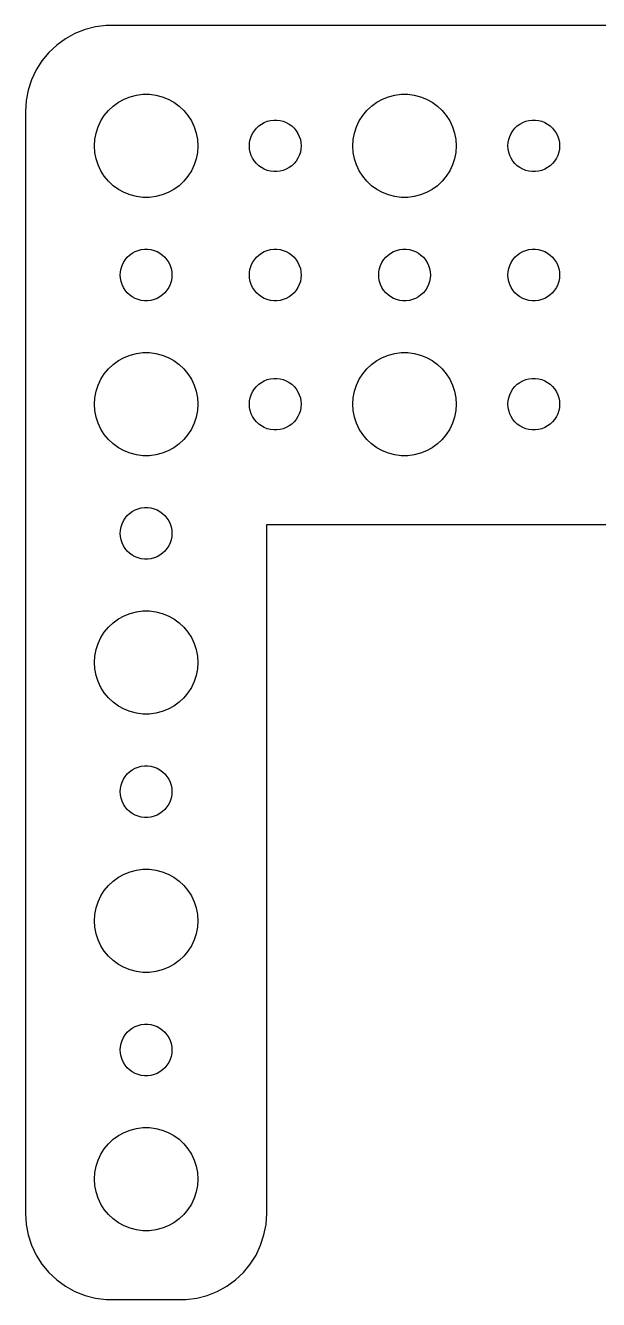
# Model space of a CAD drawing. Header units: metres. Extents: x -37 to 37, y 131 to 373.
# Drawn here: x -37 to -3.7, y 131 to 205 of the extents above; entities that cross this region are included whole.
import ezdxf

# ---------------------------------------------------------------- set-up
doc = ezdxf.new("R2010")
doc.units = ezdxf.units.M

msp = doc.modelspace()

# ---------------------------------------------------------------- linework, layer by layer
for p, q in [((-32.3139, 204.99), (-32.9369, 204.911)), ((32.3139, 204.99), (-32.3139, 204.99)), ((-34.6791, 204.222), (-35.1871, 203.853)), ((-34.1289, 204.524), (-34.6791, 204.222)), ((-33.5451, 204.755), (-34.1289, 204.524)), ((-32.9369, 204.911), (-33.5451, 204.755)), ((-35.1871, 203.853), (-35.6448, 203.423)), ((-36.0451, 202.939), (-36.3815, 202.409)), ((-35.6448, 203.423), (-36.0451, 202.939)), ((-36.3815, 202.409), (-36.6489, 201.841)), ((-36.8429, 201.243), (-36.9606, 200.627)), ((-36.6489, 201.841), (-36.8429, 201.243)), ((-36.9606, 200.627), (-37, 200)), ((-31.9123, 200.312), (-31.6075, 200.533)), ((-31.6075, 200.533), (-31.2773, 200.714)), ((-31.2773, 200.714), (-30.927, 200.853)), ((-30.927, 200.853), (-30.5621, 200.947)), ((-30.5621, 200.947), (-30.1884, 200.994)), ((-30.1884, 200.994), (-29.8116, 200.994)), ((-29.8116, 200.994), (-29.4379, 200.947)), ((-29.4379, 200.947), (-29.0729, 200.853)), ((-29.0729, 200.853), (-28.7227, 200.714)), ((-28.7227, 200.714), (-28.3925, 200.533)), ((-28.3925, 200.533), (-28.0877, 200.312)), ((-16.9123, 200.312), (-16.6075, 200.533)), ((-16.6075, 200.533), (-16.2773, 200.714)), ((-16.2773, 200.714), (-15.927, 200.853)), ((-15.927, 200.853), (-15.5621, 200.947)), ((-15.5621, 200.947), (-15.1884, 200.994)), ((-15.1884, 200.994), (-14.8116, 200.994)), ((-14.8116, 200.994), (-14.4379, 200.947)), ((-14.4379, 200.947), (-14.0729, 200.853)), ((-14.0729, 200.853), (-13.7227, 200.714)), ((-13.7227, 200.714), (-13.3925, 200.533)), ((-13.3925, 200.533), (-13.0877, 200.312)), ((-37, 200), (-37, 136)), ((-32.6289, 199.445), (-32.427, 199.763)), ((-32.427, 199.763), (-32.1869, 200.054)), ((-32.1869, 200.054), (-31.9123, 200.312)), ((-28.0877, 200.312), (-27.8131, 200.054)), ((-27.8131, 200.054), (-27.5729, 199.763)), ((-27.5729, 199.763), (-27.3711, 199.445)), ((-17.6289, 199.445), (-17.427, 199.763)), ((-17.427, 199.763), (-17.1869, 200.054)), ((-17.1869, 200.054), (-16.9123, 200.312)), ((-13.0877, 200.312), (-12.8131, 200.054)), ((-12.8131, 200.054), (-12.5729, 199.763)), ((-12.5729, 199.763), (-12.3711, 199.445)), ((-32.9057, 198.746), (-32.7893, 199.104)), ((-32.7893, 199.104), (-32.6289, 199.445)), ((-27.3711, 199.445), (-27.2107, 199.104)), ((-27.2107, 199.104), (-27.0942, 198.746)), ((-23.7135, 198.882), (-23.5934, 199.027)), ((-23.5934, 199.027), (-23.4561, 199.156)), ((-23.4561, 199.156), (-23.3037, 199.266)), ((-23.3037, 199.266), (-23.1387, 199.357)), ((-23.1387, 199.357), (-22.9635, 199.427)), ((-22.9635, 199.427), (-22.7811, 199.473)), ((-22.7811, 199.473), (-22.5942, 199.497)), ((-22.5942, 199.497), (-22.4058, 199.497)), ((-22.4058, 199.497), (-22.2189, 199.473)), ((-22.2189, 199.473), (-22.0365, 199.427)), ((-22.0365, 199.427), (-21.8613, 199.357)), ((-21.8613, 199.357), (-21.6963, 199.266)), ((-21.6963, 199.266), (-21.5439, 199.156)), ((-21.5439, 199.156), (-21.4065, 199.027)), ((-21.4065, 199.027), (-21.2865, 198.882)), ((-17.9057, 198.746), (-17.7893, 199.104)), ((-17.7893, 199.104), (-17.6289, 199.445)), ((-12.3711, 199.445), (-12.2107, 199.104)), ((-12.2107, 199.104), (-12.0942, 198.746)), ((-8.71352, 198.882), (-8.59344, 199.027)), ((-8.59344, 199.027), (-8.45613, 199.156)), ((-8.45613, 199.156), (-8.30373, 199.266)), ((-8.30373, 199.266), (-8.13866, 199.357)), ((-8.13866, 199.357), (-7.96352, 199.427)), ((-7.96352, 199.427), (-7.78107, 199.473)), ((-7.78107, 199.473), (-7.59418, 199.497)), ((-7.59418, 199.497), (-7.40581, 199.497)), ((-7.40581, 199.497), (-7.21892, 199.473)), ((-7.21892, 199.473), (-7.03647, 199.427)), ((-7.03647, 199.427), (-6.86133, 199.357)), ((-6.86133, 199.357), (-6.69626, 199.266)), ((-6.69626, 199.266), (-6.54385, 199.156)), ((-6.54385, 199.156), (-6.40654, 199.027)), ((-6.40654, 199.027), (-6.28647, 198.882)), ((-33, 198), (-32.9763, 198.376)), ((-32.9763, 198.376), (-32.9057, 198.746)), ((-27.0942, 198.746), (-27.0237, 198.376)), ((-27.0237, 198.376), (-27, 198)), ((-23.9882, 198.188), (-23.9529, 198.373)), ((-23.9529, 198.373), (-23.8947, 198.552)), ((-23.8947, 198.552), (-23.8145, 198.723)), ((-23.8145, 198.723), (-23.7135, 198.882)), ((-21.2865, 198.882), (-21.1855, 198.723)), ((-21.1855, 198.723), (-21.1053, 198.552)), ((-21.1053, 198.552), (-21.0471, 198.373)), ((-21.0471, 198.373), (-21.0118, 198.188)), ((-18, 198), (-17.9763, 198.376)), ((-17.9763, 198.376), (-17.9057, 198.746)), ((-12.0942, 198.746), (-12.0237, 198.376)), ((-12.0237, 198.376), (-12, 198)), ((-8.98816, 198.188), (-8.95287, 198.373)), ((-8.95287, 198.373), (-8.89465, 198.552)), ((-8.89465, 198.552), (-8.81445, 198.723)), ((-8.81445, 198.723), (-8.71352, 198.882)), ((-6.28647, 198.882), (-6.18553, 198.723)), ((-6.18553, 198.723), (-6.10533, 198.552)), ((-6.10533, 198.552), (-6.04712, 198.373)), ((-6.04712, 198.373), (-6.01183, 198.188)), ((-32.9763, 197.624), (-33, 198)), ((-32.9057, 197.254), (-32.9763, 197.624)), ((-27.0237, 197.624), (-27.0942, 197.254)), ((-27, 198), (-27.0237, 197.624)), ((-24, 198), (-23.9882, 198.188)), ((-23.9882, 197.812), (-24, 198)), ((-23.9529, 197.627), (-23.9882, 197.812)), ((-23.8947, 197.448), (-23.9529, 197.627)), ((-21.0471, 197.627), (-21.1053, 197.448)), ((-21.0118, 197.812), (-21.0471, 197.627)), ((-21.0118, 198.188), (-21, 198)), ((-21, 198), (-21.0118, 197.812)), ((-17.9763, 197.624), (-18, 198)), ((-17.9057, 197.254), (-17.9763, 197.624)), ((-12.0237, 197.624), (-12.0942, 197.254)), ((-12, 198), (-12.0237, 197.624)), ((-9, 198), (-8.98816, 198.188)), ((-8.98816, 197.812), (-9, 198)), ((-8.95287, 197.627), (-8.98816, 197.812)), ((-8.89465, 197.448), (-8.95287, 197.627)), ((-6.04712, 197.627), (-6.10533, 197.448)), ((-6.01183, 197.812), (-6.04712, 197.627)), ((-6.01183, 198.188), (-6, 198)), ((-6, 198), (-6.01183, 197.812)), ((-32.7893, 196.896), (-32.9057, 197.254)), ((-32.6289, 196.555), (-32.7893, 196.896)), ((-27.2107, 196.896), (-27.3711, 196.555)), ((-27.0942, 197.254), (-27.2107, 196.896)), ((-23.8145, 197.277), (-23.8947, 197.448)), ((-23.7135, 197.118), (-23.8145, 197.277)), ((-23.5934, 196.973), (-23.7135, 197.118)), ((-23.4561, 196.844), (-23.5934, 196.973)), ((-23.3037, 196.734), (-23.4561, 196.844)), ((-21.5439, 196.844), (-21.6963, 196.734)), ((-21.4065, 196.973), (-21.5439, 196.844)), ((-21.2865, 197.118), (-21.4065, 196.973)), ((-21.1855, 197.277), (-21.2865, 197.118)), ((-21.1053, 197.448), (-21.1855, 197.277)), ((-17.7893, 196.896), (-17.9057, 197.254)), ((-17.6289, 196.555), (-17.7893, 196.896)), ((-12.2107, 196.896), (-12.3711, 196.555)), ((-12.0942, 197.254), (-12.2107, 196.896)), ((-8.81445, 197.277), (-8.89465, 197.448)), ((-8.71352, 197.118), (-8.81445, 197.277)), ((-8.59344, 196.973), (-8.71352, 197.118)), ((-8.45613, 196.844), (-8.59344, 196.973)), ((-8.30373, 196.734), (-8.45613, 196.844)), ((-6.54385, 196.844), (-6.69626, 196.734)), ((-6.40654, 196.973), (-6.54385, 196.844)), ((-6.28647, 197.118), (-6.40654, 196.973)), ((-6.18553, 197.277), (-6.28647, 197.118)), ((-6.10533, 197.448), (-6.18553, 197.277)), ((-32.427, 196.237), (-32.6289, 196.555)), ((-32.1869, 195.946), (-32.427, 196.237)), ((-27.5729, 196.237), (-27.8131, 195.946)), ((-27.3711, 196.555), (-27.5729, 196.237)), ((-23.1387, 196.643), (-23.3037, 196.734)), ((-22.9635, 196.573), (-23.1387, 196.643)), ((-22.7811, 196.527), (-22.9635, 196.573)), ((-22.5942, 196.503), (-22.7811, 196.527)), ((-22.4058, 196.503), (-22.5942, 196.503)), ((-22.2189, 196.527), (-22.4058, 196.503)), ((-22.0365, 196.573), (-22.2189, 196.527)), ((-21.8613, 196.643), (-22.0365, 196.573)), ((-21.6963, 196.734), (-21.8613, 196.643)), ((-17.427, 196.237), (-17.6289, 196.555)), ((-17.1869, 195.946), (-17.427, 196.237)), ((-12.5729, 196.237), (-12.8131, 195.946)), ((-12.3711, 196.555), (-12.5729, 196.237)), ((-8.13866, 196.643), (-8.30373, 196.734)), ((-7.96352, 196.573), (-8.13866, 196.643)), ((-7.78107, 196.527), (-7.96352, 196.573)), ((-7.59418, 196.503), (-7.78107, 196.527)), ((-7.40581, 196.503), (-7.59418, 196.503)), ((-7.21892, 196.527), (-7.40581, 196.503)), ((-7.03647, 196.573), (-7.21892, 196.527)), ((-6.86133, 196.643), (-7.03647, 196.573)), ((-6.69626, 196.734), (-6.86133, 196.643)), ((-31.9123, 195.688), (-32.1869, 195.946)), ((-31.6075, 195.467), (-31.9123, 195.688)), ((-31.2773, 195.286), (-31.6075, 195.467)), ((-28.3925, 195.467), (-28.7227, 195.286)), ((-28.0877, 195.688), (-28.3925, 195.467)), ((-27.8131, 195.946), (-28.0877, 195.688)), ((-16.9123, 195.688), (-17.1869, 195.946)), ((-16.6075, 195.467), (-16.9123, 195.688)), ((-16.2773, 195.286), (-16.6075, 195.467)), ((-13.3925, 195.467), (-13.7227, 195.286)), ((-13.0877, 195.688), (-13.3925, 195.467)), ((-12.8131, 195.946), (-13.0877, 195.688)), ((-30.927, 195.147), (-31.2773, 195.286)), ((-30.5621, 195.053), (-30.927, 195.147)), ((-30.1884, 195.006), (-30.5621, 195.053)), ((-29.8116, 195.006), (-30.1884, 195.006)), ((-29.4379, 195.053), (-29.8116, 195.006)), ((-29.0729, 195.147), (-29.4379, 195.053)), ((-28.7227, 195.286), (-29.0729, 195.147)), ((-15.927, 195.147), (-16.2773, 195.286)), ((-15.5621, 195.053), (-15.927, 195.147)), ((-15.1884, 195.006), (-15.5621, 195.053)), ((-14.8116, 195.006), (-15.1884, 195.006)), ((-14.4379, 195.053), (-14.8116, 195.006)), ((-14.0729, 195.147), (-14.4379, 195.053)), ((-13.7227, 195.286), (-14.0729, 195.147)), ((-31.0934, 191.527), (-30.9561, 191.656)), ((-30.9561, 191.656), (-30.8037, 191.766)), ((-30.8037, 191.766), (-30.6387, 191.857)), ((-30.6387, 191.857), (-30.4635, 191.927)), ((-30.4635, 191.927), (-30.2811, 191.973)), ((-30.2811, 191.973), (-30.0942, 191.997)), ((-30.0942, 191.997), (-29.9058, 191.997)), ((-29.9058, 191.997), (-29.7189, 191.973)), ((-29.7189, 191.973), (-29.5365, 191.927)), ((-29.5365, 191.927), (-29.3613, 191.857)), ((-29.3613, 191.857), (-29.1963, 191.766)), ((-29.1963, 191.766), (-29.0439, 191.656)), ((-29.0439, 191.656), (-28.9065, 191.527)), ((-23.5934, 191.527), (-23.4561, 191.656)), ((-23.4561, 191.656), (-23.3037, 191.766)), ((-23.3037, 191.766), (-23.1387, 191.857)), ((-23.1387, 191.857), (-22.9635, 191.927)), ((-22.9635, 191.927), (-22.7811, 191.973)), ((-22.7811, 191.973), (-22.5942, 191.997)), ((-22.5942, 191.997), (-22.4058, 191.997)), ((-22.4058, 191.997), (-22.2189, 191.973)), ((-22.2189, 191.973), (-22.0365, 191.927)), ((-22.0365, 191.927), (-21.8613, 191.857)), ((-21.8613, 191.857), (-21.6963, 191.766)), ((-21.6963, 191.766), (-21.5439, 191.656)), ((-21.5439, 191.656), (-21.4065, 191.527)), ((-16.0934, 191.527), (-15.9561, 191.656)), ((-15.9561, 191.656), (-15.8037, 191.766)), ((-15.8037, 191.766), (-15.6387, 191.857)), ((-15.6387, 191.857), (-15.4635, 191.927)), ((-15.4635, 191.927), (-15.2811, 191.973)), ((-15.2811, 191.973), (-15.0942, 191.997)), ((-15.0942, 191.997), (-14.9058, 191.997)), ((-14.9058, 191.997), (-14.7189, 191.973)), ((-14.7189, 191.973), (-14.5365, 191.927)), ((-14.5365, 191.927), (-14.3613, 191.857)), ((-14.3613, 191.857), (-14.1963, 191.766)), ((-14.1963, 191.766), (-14.0439, 191.656)), ((-14.0439, 191.656), (-13.9065, 191.527)), ((-8.59344, 191.527), (-8.45613, 191.656)), ((-8.45613, 191.656), (-8.30373, 191.766)), ((-8.30373, 191.766), (-8.13866, 191.857)), ((-8.13866, 191.857), (-7.96352, 191.927)), ((-7.96352, 191.927), (-7.78107, 191.973)), ((-7.78107, 191.973), (-7.59418, 191.997)), ((-7.59418, 191.997), (-7.40581, 191.997)), ((-7.40581, 191.997), (-7.21892, 191.973)), ((-7.21892, 191.973), (-7.03647, 191.927)), ((-7.03647, 191.927), (-6.86133, 191.857)), ((-6.86133, 191.857), (-6.69626, 191.766)), ((-6.69626, 191.766), (-6.54385, 191.656)), ((-6.54385, 191.656), (-6.40654, 191.527)), ((-31.4882, 190.688), (-31.4529, 190.873)), ((-31.4529, 190.873), (-31.3947, 191.052)), ((-31.3947, 191.052), (-31.3145, 191.223)), ((-31.3145, 191.223), (-31.2135, 191.382)), ((-31.2135, 191.382), (-31.0934, 191.527)), ((-28.9065, 191.527), (-28.7865, 191.382)), ((-28.7865, 191.382), (-28.6855, 191.223)), ((-28.6855, 191.223), (-28.6053, 191.052)), ((-28.6053, 191.052), (-28.5471, 190.873)), ((-28.5471, 190.873), (-28.5118, 190.688)), ((-23.9882, 190.688), (-23.9529, 190.873)), ((-23.9529, 190.873), (-23.8947, 191.052)), ((-23.8947, 191.052), (-23.8145, 191.223)), ((-23.8145, 191.223), (-23.7135, 191.382)), ((-23.7135, 191.382), (-23.5934, 191.527)), ((-21.4065, 191.527), (-21.2865, 191.382)), ((-21.2865, 191.382), (-21.1855, 191.223)), ((-21.1855, 191.223), (-21.1053, 191.052)), ((-21.1053, 191.052), (-21.0471, 190.873)), ((-21.0471, 190.873), (-21.0118, 190.688)), ((-16.4882, 190.688), (-16.4529, 190.873)), ((-16.4529, 190.873), (-16.3947, 191.052)), ((-16.3947, 191.052), (-16.3145, 191.223)), ((-16.3145, 191.223), (-16.2135, 191.382)), ((-16.2135, 191.382), (-16.0934, 191.527)), ((-13.9065, 191.527), (-13.7865, 191.382)), ((-13.7865, 191.382), (-13.6855, 191.223)), ((-13.6855, 191.223), (-13.6053, 191.052)), ((-13.6053, 191.052), (-13.5471, 190.873)), ((-13.5471, 190.873), (-13.5118, 190.688)), ((-8.98816, 190.688), (-8.95287, 190.873)), ((-8.95287, 190.873), (-8.89465, 191.052)), ((-8.89465, 191.052), (-8.81445, 191.223)), ((-8.81445, 191.223), (-8.71352, 191.382)), ((-8.71352, 191.382), (-8.59344, 191.527)), ((-6.40654, 191.527), (-6.28647, 191.382)), ((-6.28647, 191.382), (-6.18553, 191.223)), ((-6.18553, 191.223), (-6.10533, 191.052)), ((-6.10533, 191.052), (-6.04712, 190.873)), ((-6.04712, 190.873), (-6.01183, 190.688)), ((-31.5, 190.5), (-31.4882, 190.688)), ((-31.4882, 190.312), (-31.5, 190.5)), ((-31.4529, 190.127), (-31.4882, 190.312)), ((-28.5118, 190.312), (-28.5471, 190.127)), ((-28.5118, 190.688), (-28.5, 190.5)), ((-28.5, 190.5), (-28.5118, 190.312)), ((-24, 190.5), (-23.9882, 190.688)), ((-23.9882, 190.312), (-24, 190.5)), ((-23.9529, 190.127), (-23.9882, 190.312)), ((-21.0118, 190.312), (-21.0471, 190.127)), ((-21.0118, 190.688), (-21, 190.5)), ((-21, 190.5), (-21.0118, 190.312)), ((-16.5, 190.5), (-16.4882, 190.688)), ((-16.4882, 190.312), (-16.5, 190.5)), ((-16.4529, 190.127), (-16.4882, 190.312)), ((-13.5118, 190.312), (-13.5471, 190.127)), ((-13.5118, 190.688), (-13.5, 190.5)), ((-13.5, 190.5), (-13.5118, 190.312)), ((-9, 190.5), (-8.98816, 190.688)), ((-8.98816, 190.312), (-9, 190.5)), ((-8.95287, 190.127), (-8.98816, 190.312)), ((-6.01183, 190.312), (-6.04712, 190.127)), ((-6.01183, 190.688), (-6, 190.5)), ((-6, 190.5), (-6.01183, 190.312)), ((-31.3947, 189.948), (-31.4529, 190.127)), ((-31.3145, 189.777), (-31.3947, 189.948)), ((-31.2135, 189.618), (-31.3145, 189.777)), ((-31.0934, 189.473), (-31.2135, 189.618)), ((-30.9561, 189.344), (-31.0934, 189.473)), ((-28.9065, 189.473), (-29.0439, 189.344)), ((-28.7865, 189.618), (-28.9065, 189.473)), ((-28.6855, 189.777), (-28.7865, 189.618)), ((-28.6053, 189.948), (-28.6855, 189.777)), ((-28.5471, 190.127), (-28.6053, 189.948)), ((-23.8947, 189.948), (-23.9529, 190.127)), ((-23.8145, 189.777), (-23.8947, 189.948)), ((-23.7135, 189.618), (-23.8145, 189.777)), ((-23.5934, 189.473), (-23.7135, 189.618)), ((-23.4561, 189.344), (-23.5934, 189.473)), ((-21.4065, 189.473), (-21.5439, 189.344)), ((-21.2865, 189.618), (-21.4065, 189.473)), ((-21.1855, 189.777), (-21.2865, 189.618)), ((-21.1053, 189.948), (-21.1855, 189.777)), ((-21.0471, 190.127), (-21.1053, 189.948)), ((-16.3947, 189.948), (-16.4529, 190.127)), ((-16.3145, 189.777), (-16.3947, 189.948)), ((-16.2135, 189.618), (-16.3145, 189.777)), ((-16.0934, 189.473), (-16.2135, 189.618)), ((-15.9561, 189.344), (-16.0934, 189.473)), ((-13.9065, 189.473), (-14.0439, 189.344)), ((-13.7865, 189.618), (-13.9065, 189.473)), ((-13.6855, 189.777), (-13.7865, 189.618)), ((-13.6053, 189.948), (-13.6855, 189.777)), ((-13.5471, 190.127), (-13.6053, 189.948)), ((-8.89465, 189.948), (-8.95287, 190.127)), ((-8.81445, 189.777), (-8.89465, 189.948)), ((-8.71352, 189.618), (-8.81445, 189.777)), ((-8.59344, 189.473), (-8.71352, 189.618)), ((-8.45613, 189.344), (-8.59344, 189.473)), ((-6.40654, 189.473), (-6.54385, 189.344)), ((-6.28647, 189.618), (-6.40654, 189.473)), ((-6.18553, 189.777), (-6.28647, 189.618)), ((-6.10533, 189.948), (-6.18553, 189.777)), ((-6.04712, 190.127), (-6.10533, 189.948)), ((-30.8037, 189.234), (-30.9561, 189.344)), ((-30.6387, 189.143), (-30.8037, 189.234)), ((-30.4635, 189.073), (-30.6387, 189.143)), ((-30.2811, 189.027), (-30.4635, 189.073)), ((-30.0942, 189.003), (-30.2811, 189.027)), ((-29.9058, 189.003), (-30.0942, 189.003)), ((-29.7189, 189.027), (-29.9058, 189.003)), ((-29.5365, 189.073), (-29.7189, 189.027)), ((-29.3613, 189.143), (-29.5365, 189.073)), ((-29.1963, 189.234), (-29.3613, 189.143)), ((-29.0439, 189.344), (-29.1963, 189.234)), ((-23.3037, 189.234), (-23.4561, 189.344)), ((-23.1387, 189.143), (-23.3037, 189.234)), ((-22.9635, 189.073), (-23.1387, 189.143)), ((-22.7811, 189.027), (-22.9635, 189.073)), ((-22.5942, 189.003), (-22.7811, 189.027)), ((-22.4058, 189.003), (-22.5942, 189.003)), ((-22.2189, 189.027), (-22.4058, 189.003)), ((-22.0365, 189.073), (-22.2189, 189.027)), ((-21.8613, 189.143), (-22.0365, 189.073)), ((-21.6963, 189.234), (-21.8613, 189.143)), ((-21.5439, 189.344), (-21.6963, 189.234)), ((-15.8037, 189.234), (-15.9561, 189.344)), ((-15.6387, 189.143), (-15.8037, 189.234)), ((-15.4635, 189.073), (-15.6387, 189.143)), ((-15.2811, 189.027), (-15.4635, 189.073)), ((-15.0942, 189.003), (-15.2811, 189.027)), ((-14.9058, 189.003), (-15.0942, 189.003)), ((-14.7189, 189.027), (-14.9058, 189.003)), ((-14.5365, 189.073), (-14.7189, 189.027)), ((-14.3613, 189.143), (-14.5365, 189.073)), ((-14.1963, 189.234), (-14.3613, 189.143)), ((-14.0439, 189.344), (-14.1963, 189.234)), ((-8.30373, 189.234), (-8.45613, 189.344)), ((-8.13866, 189.143), (-8.30373, 189.234)), ((-7.96352, 189.073), (-8.13866, 189.143)), ((-7.78107, 189.027), (-7.96352, 189.073)), ((-7.59418, 189.003), (-7.78107, 189.027)), ((-7.40581, 189.003), (-7.59418, 189.003)), ((-7.21892, 189.027), (-7.40581, 189.003)), ((-7.03647, 189.073), (-7.21892, 189.027)), ((-6.86133, 189.143), (-7.03647, 189.073)), ((-6.69626, 189.234), (-6.86133, 189.143)), ((-6.54385, 189.344), (-6.69626, 189.234)), ((-31.6075, 185.533), (-31.2773, 185.714)), ((-31.2773, 185.714), (-30.927, 185.853)), ((-30.927, 185.853), (-30.5621, 185.947)), ((-30.5621, 185.947), (-30.1884, 185.994)), ((-30.1884, 185.994), (-29.8116, 185.994)), ((-29.8116, 185.994), (-29.4379, 185.947)), ((-29.4379, 185.947), (-29.0729, 185.853)), ((-29.0729, 185.853), (-28.7227, 185.714)), ((-28.7227, 185.714), (-28.3925, 185.533)), ((-16.6075, 185.533), (-16.2773, 185.714)), ((-16.2773, 185.714), (-15.927, 185.853)), ((-15.927, 185.853), (-15.5621, 185.947)), ((-15.5621, 185.947), (-15.1884, 185.994)), ((-15.1884, 185.994), (-14.8116, 185.994)), ((-14.8116, 185.994), (-14.4379, 185.947)), ((-14.4379, 185.947), (-14.0729, 185.853)), ((-14.0729, 185.853), (-13.7227, 185.714)), ((-13.7227, 185.714), (-13.3925, 185.533)), ((-32.427, 184.763), (-32.1869, 185.054)), ((-32.1869, 185.054), (-31.9123, 185.312)), ((-31.9123, 185.312), (-31.6075, 185.533)), ((-28.3925, 185.533), (-28.0877, 185.312)), ((-28.0877, 185.312), (-27.8131, 185.054)), ((-27.8131, 185.054), (-27.5729, 184.763)), ((-17.427, 184.763), (-17.1869, 185.054)), ((-17.1869, 185.054), (-16.9123, 185.312)), ((-16.9123, 185.312), (-16.6075, 185.533)), ((-13.3925, 185.533), (-13.0877, 185.312)), ((-13.0877, 185.312), (-12.8131, 185.054)), ((-12.8131, 185.054), (-12.5729, 184.763)), ((-32.7893, 184.104), (-32.6289, 184.445)), ((-32.6289, 184.445), (-32.427, 184.763)), ((-27.5729, 184.763), (-27.3711, 184.445)), ((-27.3711, 184.445), (-27.2107, 184.104)), ((-23.4561, 184.156), (-23.3037, 184.266)), ((-23.3037, 184.266), (-23.1387, 184.357)), ((-23.1387, 184.357), (-22.9635, 184.427)), ((-22.9635, 184.427), (-22.7811, 184.473)), ((-22.7811, 184.473), (-22.5942, 184.497)), ((-22.5942, 184.497), (-22.4058, 184.497)), ((-22.4058, 184.497), (-22.2189, 184.473)), ((-22.2189, 184.473), (-22.0365, 184.427)), ((-22.0365, 184.427), (-21.8613, 184.357)), ((-21.8613, 184.357), (-21.6963, 184.266)), ((-21.6963, 184.266), (-21.5439, 184.156)), ((-17.7893, 184.104), (-17.6289, 184.445)), ((-17.6289, 184.445), (-17.427, 184.763)), ((-12.5729, 184.763), (-12.3711, 184.445)), ((-12.3711, 184.445), (-12.2107, 184.104)), ((-8.45613, 184.156), (-8.30373, 184.266)), ((-8.30373, 184.266), (-8.13866, 184.357)), ((-8.13866, 184.357), (-7.96352, 184.427)), ((-7.96352, 184.427), (-7.78107, 184.473)), ((-7.78107, 184.473), (-7.59418, 184.497)), ((-7.59418, 184.497), (-7.40581, 184.497)), ((-7.40581, 184.497), (-7.21892, 184.473)), ((-7.21892, 184.473), (-7.03647, 184.427)), ((-7.03647, 184.427), (-6.86133, 184.357)), ((-6.86133, 184.357), (-6.69626, 184.266)), ((-6.69626, 184.266), (-6.54385, 184.156)), ((-32.9763, 183.376), (-32.9057, 183.746)), ((-32.9057, 183.746), (-32.7893, 184.104)), ((-27.2107, 184.104), (-27.0942, 183.746)), ((-27.0942, 183.746), (-27.0237, 183.376)), ((-23.9529, 183.373), (-23.8947, 183.552)), ((-23.8947, 183.552), (-23.8145, 183.723)), ((-23.8145, 183.723), (-23.7135, 183.882)), ((-23.7135, 183.882), (-23.5934, 184.027)), ((-23.5934, 184.027), (-23.4561, 184.156)), ((-21.5439, 184.156), (-21.4065, 184.027)), ((-21.4065, 184.027), (-21.2865, 183.882)), ((-21.2865, 183.882), (-21.1855, 183.723)), ((-21.1855, 183.723), (-21.1053, 183.552)), ((-21.1053, 183.552), (-21.0471, 183.373)), ((-17.9763, 183.376), (-17.9057, 183.746)), ((-17.9057, 183.746), (-17.7893, 184.104)), ((-12.2107, 184.104), (-12.0942, 183.746)), ((-12.0942, 183.746), (-12.0237, 183.376)), ((-8.95287, 183.373), (-8.89465, 183.552)), ((-8.89465, 183.552), (-8.81445, 183.723)), ((-8.81445, 183.723), (-8.71352, 183.882)), ((-8.71352, 183.882), (-8.59344, 184.027)), ((-8.59344, 184.027), (-8.45613, 184.156)), ((-6.54385, 184.156), (-6.40654, 184.027)), ((-6.40654, 184.027), (-6.28647, 183.882)), ((-6.28647, 183.882), (-6.18553, 183.723)), ((-6.18553, 183.723), (-6.10533, 183.552)), ((-6.10533, 183.552), (-6.04712, 183.373)), ((-33, 183), (-32.9763, 183.376)), ((-32.9763, 182.624), (-33, 183)), ((-27.0237, 183.376), (-27, 183)), ((-27, 183), (-27.0237, 182.624)), ((-24, 183), (-23.9882, 183.188)), ((-23.9882, 182.812), (-24, 183)), ((-23.9882, 183.188), (-23.9529, 183.373)), ((-23.9529, 182.627), (-23.9882, 182.812)), ((-21.0471, 183.373), (-21.0118, 183.188)), ((-21.0118, 182.812), (-21.0471, 182.627)), ((-21.0118, 183.188), (-21, 183)), ((-21, 183), (-21.0118, 182.812)), ((-18, 183), (-17.9763, 183.376)), ((-17.9763, 182.624), (-18, 183)), ((-12.0237, 183.376), (-12, 183)), ((-12, 183), (-12.0237, 182.624)), ((-9, 183), (-8.98816, 183.188)), ((-8.98816, 182.812), (-9, 183)), ((-8.98816, 183.188), (-8.95287, 183.373)), ((-8.95287, 182.627), (-8.98816, 182.812)), ((-6.04712, 183.373), (-6.01183, 183.188)), ((-6.01183, 182.812), (-6.04712, 182.627)), ((-6.01183, 183.188), (-6, 183)), ((-6, 183), (-6.01183, 182.812)), ((-32.9057, 182.254), (-32.9763, 182.624)), ((-32.7893, 181.896), (-32.9057, 182.254)), ((-27.0942, 182.254), (-27.2107, 181.896)), ((-27.0237, 182.624), (-27.0942, 182.254)), ((-23.8947, 182.448), (-23.9529, 182.627)), ((-23.8145, 182.277), (-23.8947, 182.448)), ((-23.7135, 182.118), (-23.8145, 182.277)), ((-23.5934, 181.973), (-23.7135, 182.118)), ((-21.2865, 182.118), (-21.4065, 181.973)), ((-21.1855, 182.277), (-21.2865, 182.118)), ((-21.1053, 182.448), (-21.1855, 182.277)), ((-21.0471, 182.627), (-21.1053, 182.448)), ((-17.9057, 182.254), (-17.9763, 182.624)), ((-17.7893, 181.896), (-17.9057, 182.254)), ((-12.0942, 182.254), (-12.2107, 181.896)), ((-12.0237, 182.624), (-12.0942, 182.254)), ((-8.89465, 182.448), (-8.95287, 182.627)), ((-8.81445, 182.277), (-8.89465, 182.448)), ((-8.71352, 182.118), (-8.81445, 182.277)), ((-8.59344, 181.973), (-8.71352, 182.118)), ((-6.28647, 182.118), (-6.40654, 181.973)), ((-6.18553, 182.277), (-6.28647, 182.118)), ((-6.10533, 182.448), (-6.18553, 182.277)), ((-6.04712, 182.627), (-6.10533, 182.448)), ((-32.6289, 181.555), (-32.7893, 181.896)), ((-32.427, 181.237), (-32.6289, 181.555)), ((-27.3711, 181.555), (-27.5729, 181.237)), ((-27.2107, 181.896), (-27.3711, 181.555)), ((-23.4561, 181.844), (-23.5934, 181.973)), ((-23.3037, 181.734), (-23.4561, 181.844)), ((-23.1387, 181.643), (-23.3037, 181.734)), ((-22.9635, 181.573), (-23.1387, 181.643)), ((-22.7811, 181.527), (-22.9635, 181.573)), ((-22.5942, 181.503), (-22.7811, 181.527)), ((-22.4058, 181.503), (-22.5942, 181.503)), ((-22.2189, 181.527), (-22.4058, 181.503)), ((-22.0365, 181.573), (-22.2189, 181.527)), ((-21.8613, 181.643), (-22.0365, 181.573)), ((-21.6963, 181.734), (-21.8613, 181.643)), ((-21.5439, 181.844), (-21.6963, 181.734)), ((-21.4065, 181.973), (-21.5439, 181.844)), ((-17.6289, 181.555), (-17.7893, 181.896)), ((-17.427, 181.237), (-17.6289, 181.555)), ((-12.3711, 181.555), (-12.5729, 181.237)), ((-12.2107, 181.896), (-12.3711, 181.555)), ((-8.45613, 181.844), (-8.59344, 181.973)), ((-8.30373, 181.734), (-8.45613, 181.844)), ((-8.13866, 181.643), (-8.30373, 181.734)), ((-7.96352, 181.573), (-8.13866, 181.643)), ((-7.78107, 181.527), (-7.96352, 181.573)), ((-7.59418, 181.503), (-7.78107, 181.527)), ((-7.40581, 181.503), (-7.59418, 181.503)), ((-7.21892, 181.527), (-7.40581, 181.503)), ((-7.03647, 181.573), (-7.21892, 181.527)), ((-6.86133, 181.643), (-7.03647, 181.573)), ((-6.69626, 181.734), (-6.86133, 181.643)), ((-6.54385, 181.844), (-6.69626, 181.734)), ((-6.40654, 181.973), (-6.54385, 181.844)), ((-32.1869, 180.946), (-32.427, 181.237)), ((-31.9123, 180.688), (-32.1869, 180.946)), ((-31.6075, 180.467), (-31.9123, 180.688)), ((-28.0877, 180.688), (-28.3925, 180.467)), ((-27.8131, 180.946), (-28.0877, 180.688)), ((-27.5729, 181.237), (-27.8131, 180.946)), ((-17.1869, 180.946), (-17.427, 181.237)), ((-16.9123, 180.688), (-17.1869, 180.946)), ((-16.6075, 180.467), (-16.9123, 180.688)), ((-13.0877, 180.688), (-13.3925, 180.467)), ((-12.8131, 180.946), (-13.0877, 180.688)), ((-12.5729, 181.237), (-12.8131, 180.946)), ((-31.2773, 180.286), (-31.6075, 180.467)), ((-30.927, 180.147), (-31.2773, 180.286)), ((-30.5621, 180.053), (-30.927, 180.147)), ((-30.1884, 180.006), (-30.5621, 180.053)), ((-29.8116, 180.006), (-30.1884, 180.006)), ((-29.4379, 180.053), (-29.8116, 180.006)), ((-29.0729, 180.147), (-29.4379, 180.053)), ((-28.7227, 180.286), (-29.0729, 180.147)), ((-28.3925, 180.467), (-28.7227, 180.286)), ((-16.2773, 180.286), (-16.6075, 180.467)), ((-15.927, 180.147), (-16.2773, 180.286)), ((-15.5621, 180.053), (-15.927, 180.147)), ((-15.1884, 180.006), (-15.5621, 180.053)), ((-14.8116, 180.006), (-15.1884, 180.006)), ((-14.4379, 180.053), (-14.8116, 180.006)), ((-14.0729, 180.147), (-14.4379, 180.053)), ((-13.7227, 180.286), (-14.0729, 180.147)), ((-13.3925, 180.467), (-13.7227, 180.286)), ((-30.8037, 176.766), (-30.6387, 176.857)), ((-30.6387, 176.857), (-30.4635, 176.927)), ((-30.4635, 176.927), (-30.2811, 176.973)), ((-30.2811, 176.973), (-30.0942, 176.997)), ((-30.0942, 176.997), (-29.9058, 176.997)), ((-29.9058, 176.997), (-29.7189, 176.973)), ((-29.7189, 176.973), (-29.5365, 176.927)), ((-29.5365, 176.927), (-29.3613, 176.857)), ((-29.3613, 176.857), (-29.1963, 176.766)), ((-31.3947, 176.052), (-31.3145, 176.223)), ((-31.3145, 176.223), (-31.2135, 176.382)), ((-31.2135, 176.382), (-31.0934, 176.527)), ((-31.0934, 176.527), (-30.9561, 176.656)), ((-30.9561, 176.656), (-30.8037, 176.766)), ((-29.1963, 176.766), (-29.0439, 176.656)), ((-29.0439, 176.656), (-28.9065, 176.527)), ((-28.9065, 176.527), (-28.7865, 176.382)), ((-28.7865, 176.382), (-28.6855, 176.223)), ((-28.6855, 176.223), (-28.6053, 176.052)), ((-31.5, 175.5), (-31.4882, 175.688)), ((-31.4882, 175.312), (-31.5, 175.5)), ((-31.4882, 175.688), (-31.4529, 175.873)), ((-31.4529, 175.873), (-31.3947, 176.052)), ((-28.6053, 176.052), (-28.5471, 175.873)), ((-28.5471, 175.873), (-28.5118, 175.688)), ((-28.5118, 175.688), (-28.5, 175.5)), ((-28.5, 175.5), (-28.5118, 175.312)), ((-23, 136), (-23, 176.01)), ((-23, 176.01), (23, 176.01)), ((-31.4529, 175.127), (-31.4882, 175.312)), ((-31.3947, 174.948), (-31.4529, 175.127)), ((-31.3145, 174.777), (-31.3947, 174.948)), ((-31.2135, 174.618), (-31.3145, 174.777)), ((-31.0934, 174.473), (-31.2135, 174.618)), ((-28.7865, 174.618), (-28.9065, 174.473)), ((-28.6855, 174.777), (-28.7865, 174.618)), ((-28.6053, 174.948), (-28.6855, 174.777)), ((-28.5471, 175.127), (-28.6053, 174.948)), ((-28.5118, 175.312), (-28.5471, 175.127)), ((-30.9561, 174.344), (-31.0934, 174.473)), ((-30.8037, 174.234), (-30.9561, 174.344)), ((-30.6387, 174.143), (-30.8037, 174.234)), ((-30.4635, 174.073), (-30.6387, 174.143)), ((-30.2811, 174.027), (-30.4635, 174.073)), ((-30.0942, 174.003), (-30.2811, 174.027)), ((-29.9058, 174.003), (-30.0942, 174.003)), ((-29.7189, 174.027), (-29.9058, 174.003)), ((-29.5365, 174.073), (-29.7189, 174.027)), ((-29.3613, 174.143), (-29.5365, 174.073)), ((-29.1963, 174.234), (-29.3613, 174.143)), ((-29.0439, 174.344), (-29.1963, 174.234)), ((-28.9065, 174.473), (-29.0439, 174.344)), ((-30.927, 170.853), (-30.5621, 170.947)), ((-30.5621, 170.947), (-30.1884, 170.994)), ((-30.1884, 170.994), (-29.8116, 170.994)), ((-29.8116, 170.994), (-29.4379, 170.947)), ((-29.4379, 170.947), (-29.0729, 170.853)), ((-32.1869, 170.054), (-31.9123, 170.312)), ((-31.9123, 170.312), (-31.6075, 170.533)), ((-31.6075, 170.533), (-31.2773, 170.714)), ((-31.2773, 170.714), (-30.927, 170.853)), ((-29.0729, 170.853), (-28.7227, 170.714)), ((-28.7227, 170.714), (-28.3925, 170.533)), ((-28.3925, 170.533), (-28.0877, 170.312)), ((-28.0877, 170.312), (-27.8131, 170.054)), ((-32.7893, 169.104), (-32.6289, 169.445)), ((-32.6289, 169.445), (-32.427, 169.763)), ((-32.427, 169.763), (-32.1869, 170.054)), ((-27.8131, 170.054), (-27.5729, 169.763)), ((-27.5729, 169.763), (-27.3711, 169.445)), ((-27.3711, 169.445), (-27.2107, 169.104)), ((-32.9763, 168.376), (-32.9057, 168.746)), ((-32.9057, 168.746), (-32.7893, 169.104)), ((-27.2107, 169.104), (-27.0942, 168.746)), ((-27.0942, 168.746), (-27.0237, 168.376)), ((-33, 168), (-32.9763, 168.376)), ((-32.9763, 167.624), (-33, 168)), ((-27.0237, 168.376), (-27, 168)), ((-27, 168), (-27.0237, 167.624)), ((-32.9057, 167.254), (-32.9763, 167.624)), ((-32.7893, 166.896), (-32.9057, 167.254)), ((-27.0942, 167.254), (-27.2107, 166.896)), ((-27.0237, 167.624), (-27.0942, 167.254)), ((-32.6289, 166.555), (-32.7893, 166.896)), ((-32.427, 166.237), (-32.6289, 166.555)), ((-27.3711, 166.555), (-27.5729, 166.237)), ((-27.2107, 166.896), (-27.3711, 166.555)), ((-32.1869, 165.946), (-32.427, 166.237)), ((-31.9123, 165.688), (-32.1869, 165.946)), ((-27.8131, 165.946), (-28.0877, 165.688)), ((-27.5729, 166.237), (-27.8131, 165.946)), ((-31.6075, 165.467), (-31.9123, 165.688)), ((-31.2773, 165.286), (-31.6075, 165.467)), ((-30.927, 165.147), (-31.2773, 165.286)), ((-30.5621, 165.053), (-30.927, 165.147)), ((-30.1884, 165.006), (-30.5621, 165.053)), ((-29.8116, 165.006), (-30.1884, 165.006)), ((-29.4379, 165.053), (-29.8116, 165.006)), ((-29.0729, 165.147), (-29.4379, 165.053)), ((-28.7227, 165.286), (-29.0729, 165.147)), ((-28.3925, 165.467), (-28.7227, 165.286)), ((-28.0877, 165.688), (-28.3925, 165.467)), ((-31.3145, 161.223), (-31.2135, 161.382)), ((-31.2135, 161.382), (-31.0934, 161.527)), ((-31.0934, 161.527), (-30.9561, 161.656)), ((-30.9561, 161.656), (-30.8037, 161.766)), ((-30.8037, 161.766), (-30.6387, 161.857)), ((-30.6387, 161.857), (-30.4635, 161.927)), ((-30.4635, 161.927), (-30.2811, 161.973)), ((-30.2811, 161.973), (-30.0942, 161.997)), ((-30.0942, 161.997), (-29.9058, 161.997)), ((-29.9058, 161.997), (-29.7189, 161.973)), ((-29.7189, 161.973), (-29.5365, 161.927)), ((-29.5365, 161.927), (-29.3613, 161.857)), ((-29.3613, 161.857), (-29.1963, 161.766)), ((-29.1963, 161.766), (-29.0439, 161.656)), ((-29.0439, 161.656), (-28.9065, 161.527)), ((-28.9065, 161.527), (-28.7865, 161.382)), ((-28.7865, 161.382), (-28.6855, 161.223)), ((-31.5, 160.5), (-31.4882, 160.688)), ((-31.4882, 160.688), (-31.4529, 160.873)), ((-31.4529, 160.873), (-31.3947, 161.052)), ((-31.3947, 161.052), (-31.3145, 161.223)), ((-28.6855, 161.223), (-28.6053, 161.052)), ((-28.6053, 161.052), (-28.5471, 160.873)), ((-28.5471, 160.873), (-28.5118, 160.688)), ((-28.5118, 160.688), (-28.5, 160.5)), ((-31.4882, 160.312), (-31.5, 160.5)), ((-31.4529, 160.127), (-31.4882, 160.312)), ((-31.3947, 159.948), (-31.4529, 160.127)), ((-31.3145, 159.777), (-31.3947, 159.948)), ((-28.6053, 159.948), (-28.6855, 159.777)), ((-28.5471, 160.127), (-28.6053, 159.948)), ((-28.5118, 160.312), (-28.5471, 160.127)), ((-28.5, 160.5), (-28.5118, 160.312)), ((-31.2135, 159.618), (-31.3145, 159.777)), ((-31.0934, 159.473), (-31.2135, 159.618)), ((-30.9561, 159.344), (-31.0934, 159.473)), ((-30.8037, 159.234), (-30.9561, 159.344)), ((-30.6387, 159.143), (-30.8037, 159.234)), ((-30.4635, 159.073), (-30.6387, 159.143)), ((-30.2811, 159.027), (-30.4635, 159.073)), ((-29.5365, 159.073), (-29.7189, 159.027)), ((-29.3613, 159.143), (-29.5365, 159.073)), ((-29.1963, 159.234), (-29.3613, 159.143)), ((-29.0439, 159.344), (-29.1963, 159.234)), ((-28.9065, 159.473), (-29.0439, 159.344)), ((-28.7865, 159.618), (-28.9065, 159.473)), ((-28.6855, 159.777), (-28.7865, 159.618)), ((-30.0942, 159.003), (-30.2811, 159.027)), ((-29.9058, 159.003), (-30.0942, 159.003)), ((-29.7189, 159.027), (-29.9058, 159.003)), ((-31.9123, 155.312), (-31.6075, 155.533)), ((-31.6075, 155.533), (-31.2773, 155.714)), ((-31.2773, 155.714), (-30.927, 155.853)), ((-30.927, 155.853), (-30.5621, 155.947)), ((-30.5621, 155.947), (-30.1884, 155.994)), ((-30.1884, 155.994), (-29.8116, 155.994)), ((-29.8116, 155.994), (-29.4379, 155.947)), ((-29.4379, 155.947), (-29.0729, 155.853)), ((-29.0729, 155.853), (-28.7227, 155.714)), ((-28.7227, 155.714), (-28.3925, 155.533)), ((-28.3925, 155.533), (-28.0877, 155.312)), ((-32.6289, 154.445), (-32.427, 154.763)), ((-32.427, 154.763), (-32.1869, 155.054)), ((-32.1869, 155.054), (-31.9123, 155.312)), ((-28.0877, 155.312), (-27.8131, 155.054)), ((-27.8131, 155.054), (-27.5729, 154.763)), ((-27.5729, 154.763), (-27.3711, 154.445)), ((-32.9057, 153.746), (-32.7893, 154.104)), ((-32.7893, 154.104), (-32.6289, 154.445)), ((-27.3711, 154.445), (-27.2107, 154.104)), ((-27.2107, 154.104), (-27.0942, 153.746)), ((-33, 153), (-32.9763, 153.376)), ((-32.9763, 153.376), (-32.9057, 153.746)), ((-27.0942, 153.746), (-27.0237, 153.376)), ((-27.0237, 153.376), (-27, 153)), ((-32.9763, 152.624), (-33, 153)), ((-32.9057, 152.254), (-32.9763, 152.624)), ((-27.0237, 152.624), (-27.0942, 152.254)), ((-27, 153), (-27.0237, 152.624)), ((-32.7893, 151.896), (-32.9057, 152.254)), ((-32.6289, 151.555), (-32.7893, 151.896)), ((-27.2107, 151.896), (-27.3711, 151.555)), ((-27.0942, 152.254), (-27.2107, 151.896)), ((-32.427, 151.237), (-32.6289, 151.555)), ((-32.1869, 150.946), (-32.427, 151.237)), ((-31.9123, 150.688), (-32.1869, 150.946)), ((-27.8131, 150.946), (-28.0877, 150.688)), ((-27.5729, 151.237), (-27.8131, 150.946)), ((-27.3711, 151.555), (-27.5729, 151.237)), ((-31.6075, 150.467), (-31.9123, 150.688)), ((-31.2773, 150.286), (-31.6075, 150.467)), ((-30.927, 150.147), (-31.2773, 150.286)), ((-28.7227, 150.286), (-29.0729, 150.147)), ((-28.3925, 150.467), (-28.7227, 150.286)), ((-28.0877, 150.688), (-28.3925, 150.467)), ((-30.5621, 150.053), (-30.927, 150.147)), ((-30.1884, 150.006), (-30.5621, 150.053)), ((-29.8116, 150.006), (-30.1884, 150.006)), ((-29.4379, 150.053), (-29.8116, 150.006)), ((-29.0729, 150.147), (-29.4379, 150.053)), ((-31.2135, 146.382), (-31.0934, 146.527)), ((-31.0934, 146.527), (-30.9561, 146.656)), ((-30.9561, 146.656), (-30.8037, 146.766)), ((-30.8037, 146.766), (-30.6387, 146.857)), ((-30.6387, 146.857), (-30.4635, 146.927)), ((-30.4635, 146.927), (-30.2811, 146.973)), ((-30.2811, 146.973), (-30.0942, 146.997)), ((-30.0942, 146.997), (-29.9058, 146.997)), ((-29.9058, 146.997), (-29.7189, 146.973)), ((-29.7189, 146.973), (-29.5365, 146.927)), ((-29.5365, 146.927), (-29.3613, 146.857)), ((-29.3613, 146.857), (-29.1963, 146.766)), ((-29.1963, 146.766), (-29.0439, 146.656)), ((-29.0439, 146.656), (-28.9065, 146.527)), ((-28.9065, 146.527), (-28.7865, 146.382)), ((-31.4882, 145.688), (-31.4529, 145.873)), ((-31.4529, 145.873), (-31.3947, 146.052)), ((-31.3947, 146.052), (-31.3145, 146.223)), ((-31.3145, 146.223), (-31.2135, 146.382)), ((-28.7865, 146.382), (-28.6855, 146.223)), ((-28.6855, 146.223), (-28.6053, 146.052)), ((-28.6053, 146.052), (-28.5471, 145.873)), ((-28.5471, 145.873), (-28.5118, 145.688)), ((-31.5, 145.5), (-31.4882, 145.688)), ((-31.4882, 145.312), (-31.5, 145.5)), ((-31.4529, 145.127), (-31.4882, 145.312)), ((-31.3947, 144.948), (-31.4529, 145.127)), ((-28.5471, 145.127), (-28.6053, 144.948)), ((-28.5118, 145.312), (-28.5471, 145.127)), ((-28.5118, 145.688), (-28.5, 145.5)), ((-28.5, 145.5), (-28.5118, 145.312)), ((-31.3145, 144.777), (-31.3947, 144.948)), ((-31.2135, 144.618), (-31.3145, 144.777)), ((-31.0934, 144.473), (-31.2135, 144.618)), ((-30.9561, 144.344), (-31.0934, 144.473)), ((-30.8037, 144.234), (-30.9561, 144.344)), ((-29.0439, 144.344), (-29.1963, 144.234)), ((-28.9065, 144.473), (-29.0439, 144.344)), ((-28.7865, 144.618), (-28.9065, 144.473)), ((-28.6855, 144.777), (-28.7865, 144.618)), ((-28.6053, 144.948), (-28.6855, 144.777)), ((-30.6387, 144.143), (-30.8037, 144.234)), ((-30.4635, 144.073), (-30.6387, 144.143)), ((-30.2811, 144.027), (-30.4635, 144.073)), ((-30.0942, 144.003), (-30.2811, 144.027)), ((-29.9058, 144.003), (-30.0942, 144.003)), ((-29.7189, 144.027), (-29.9058, 144.003)), ((-29.5365, 144.073), (-29.7189, 144.027)), ((-29.3613, 144.143), (-29.5365, 144.073)), ((-29.1963, 144.234), (-29.3613, 144.143)), ((-31.6075, 140.533), (-31.2773, 140.714)), ((-31.2773, 140.714), (-30.927, 140.853)), ((-30.927, 140.853), (-30.5621, 140.947)), ((-30.5621, 140.947), (-30.1884, 140.994)), ((-30.1884, 140.994), (-29.8116, 140.994)), ((-29.8116, 140.994), (-29.4379, 140.947)), ((-29.4379, 140.947), (-29.0729, 140.853)), ((-29.0729, 140.853), (-28.7227, 140.714)), ((-28.7227, 140.714), (-28.3925, 140.533)), ((-32.427, 139.763), (-32.1869, 140.054)), ((-32.1869, 140.054), (-31.9123, 140.312)), ((-31.9123, 140.312), (-31.6075, 140.533)), ((-28.3925, 140.533), (-28.0877, 140.312)), ((-28.0877, 140.312), (-27.8131, 140.054)), ((-27.8131, 140.054), (-27.5729, 139.763)), ((-32.9057, 138.746), (-32.7893, 139.104)), ((-32.7893, 139.104), (-32.6289, 139.445)), ((-32.6289, 139.445), (-32.427, 139.763)), ((-27.5729, 139.763), (-27.3711, 139.445)), ((-27.3711, 139.445), (-27.2107, 139.104)), ((-27.2107, 139.104), (-27.0942, 138.746)), ((-33, 138), (-32.9763, 138.376)), ((-32.9763, 138.376), (-32.9057, 138.746)), ((-27.0942, 138.746), (-27.0237, 138.376)), ((-27.0237, 138.376), (-27, 138)), ((-32.9763, 137.624), (-33, 138)), ((-32.9057, 137.254), (-32.9763, 137.624)), ((-27.0237, 137.624), (-27.0942, 137.254)), ((-27, 138), (-27.0237, 137.624)), ((-32.7893, 136.896), (-32.9057, 137.254)), ((-32.6289, 136.555), (-32.7893, 136.896)), ((-27.2107, 136.896), (-27.3711, 136.555)), ((-27.0942, 137.254), (-27.2107, 136.896)), ((-32.427, 136.237), (-32.6289, 136.555)), ((-32.1869, 135.946), (-32.427, 136.237)), ((-27.5729, 136.237), (-27.8131, 135.946)), ((-27.3711, 136.555), (-27.5729, 136.237)), ((-37, 136), (-36.9606, 135.373)), ((-31.9123, 135.688), (-32.1869, 135.946)), ((-31.6075, 135.467), (-31.9123, 135.688)), ((-31.2773, 135.286), (-31.6075, 135.467)), ((-28.3925, 135.467), (-28.7227, 135.286)), ((-28.0877, 135.688), (-28.3925, 135.467)), ((-27.8131, 135.946), (-28.0877, 135.688)), ((-23.0394, 135.373), (-23, 136)), ((-36.9606, 135.373), (-36.8429, 134.757)), ((-36.8429, 134.757), (-36.6489, 134.159)), ((-30.927, 135.147), (-31.2773, 135.286)), ((-30.5621, 135.053), (-30.927, 135.147)), ((-30.1884, 135.006), (-30.5621, 135.053)), ((-29.8116, 135.006), (-30.1884, 135.006)), ((-29.4379, 135.053), (-29.8116, 135.006)), ((-29.0729, 135.147), (-29.4379, 135.053)), ((-28.7227, 135.286), (-29.0729, 135.147)), ((-23.3511, 134.159), (-23.1571, 134.757)), ((-23.1571, 134.757), (-23.0394, 135.373)), ((-36.6489, 134.159), (-36.3815, 133.591)), ((-23.6185, 133.591), (-23.3511, 134.159)), ((-36.3815, 133.591), (-36.0451, 133.061)), ((-23.9549, 133.061), (-23.6185, 133.591)), ((-36.0451, 133.061), (-35.6448, 132.577)), ((-35.6448, 132.577), (-35.1871, 132.147)), ((-24.8129, 132.147), (-24.3551, 132.577)), ((-24.3551, 132.577), (-23.9549, 133.061)), ((-35.1871, 132.147), (-34.6791, 131.778)), ((-34.6791, 131.778), (-34.1289, 131.476)), ((-25.8711, 131.476), (-25.3209, 131.778)), ((-25.3209, 131.778), (-24.8129, 132.147)), ((-34.1289, 131.476), (-33.5451, 131.245)), ((-33.5451, 131.245), (-32.9369, 131.089)), ((-32.9369, 131.089), (-32.3139, 131.01)), ((-32.3139, 131.01), (-27.686, 131.01)), ((-27.686, 131.01), (-27.0631, 131.089)), ((-27.0631, 131.089), (-26.4549, 131.245)), ((-26.4549, 131.245), (-25.8711, 131.476))]:
    msp.add_line(p, q)

doc.saveas('drawing.dxf')
